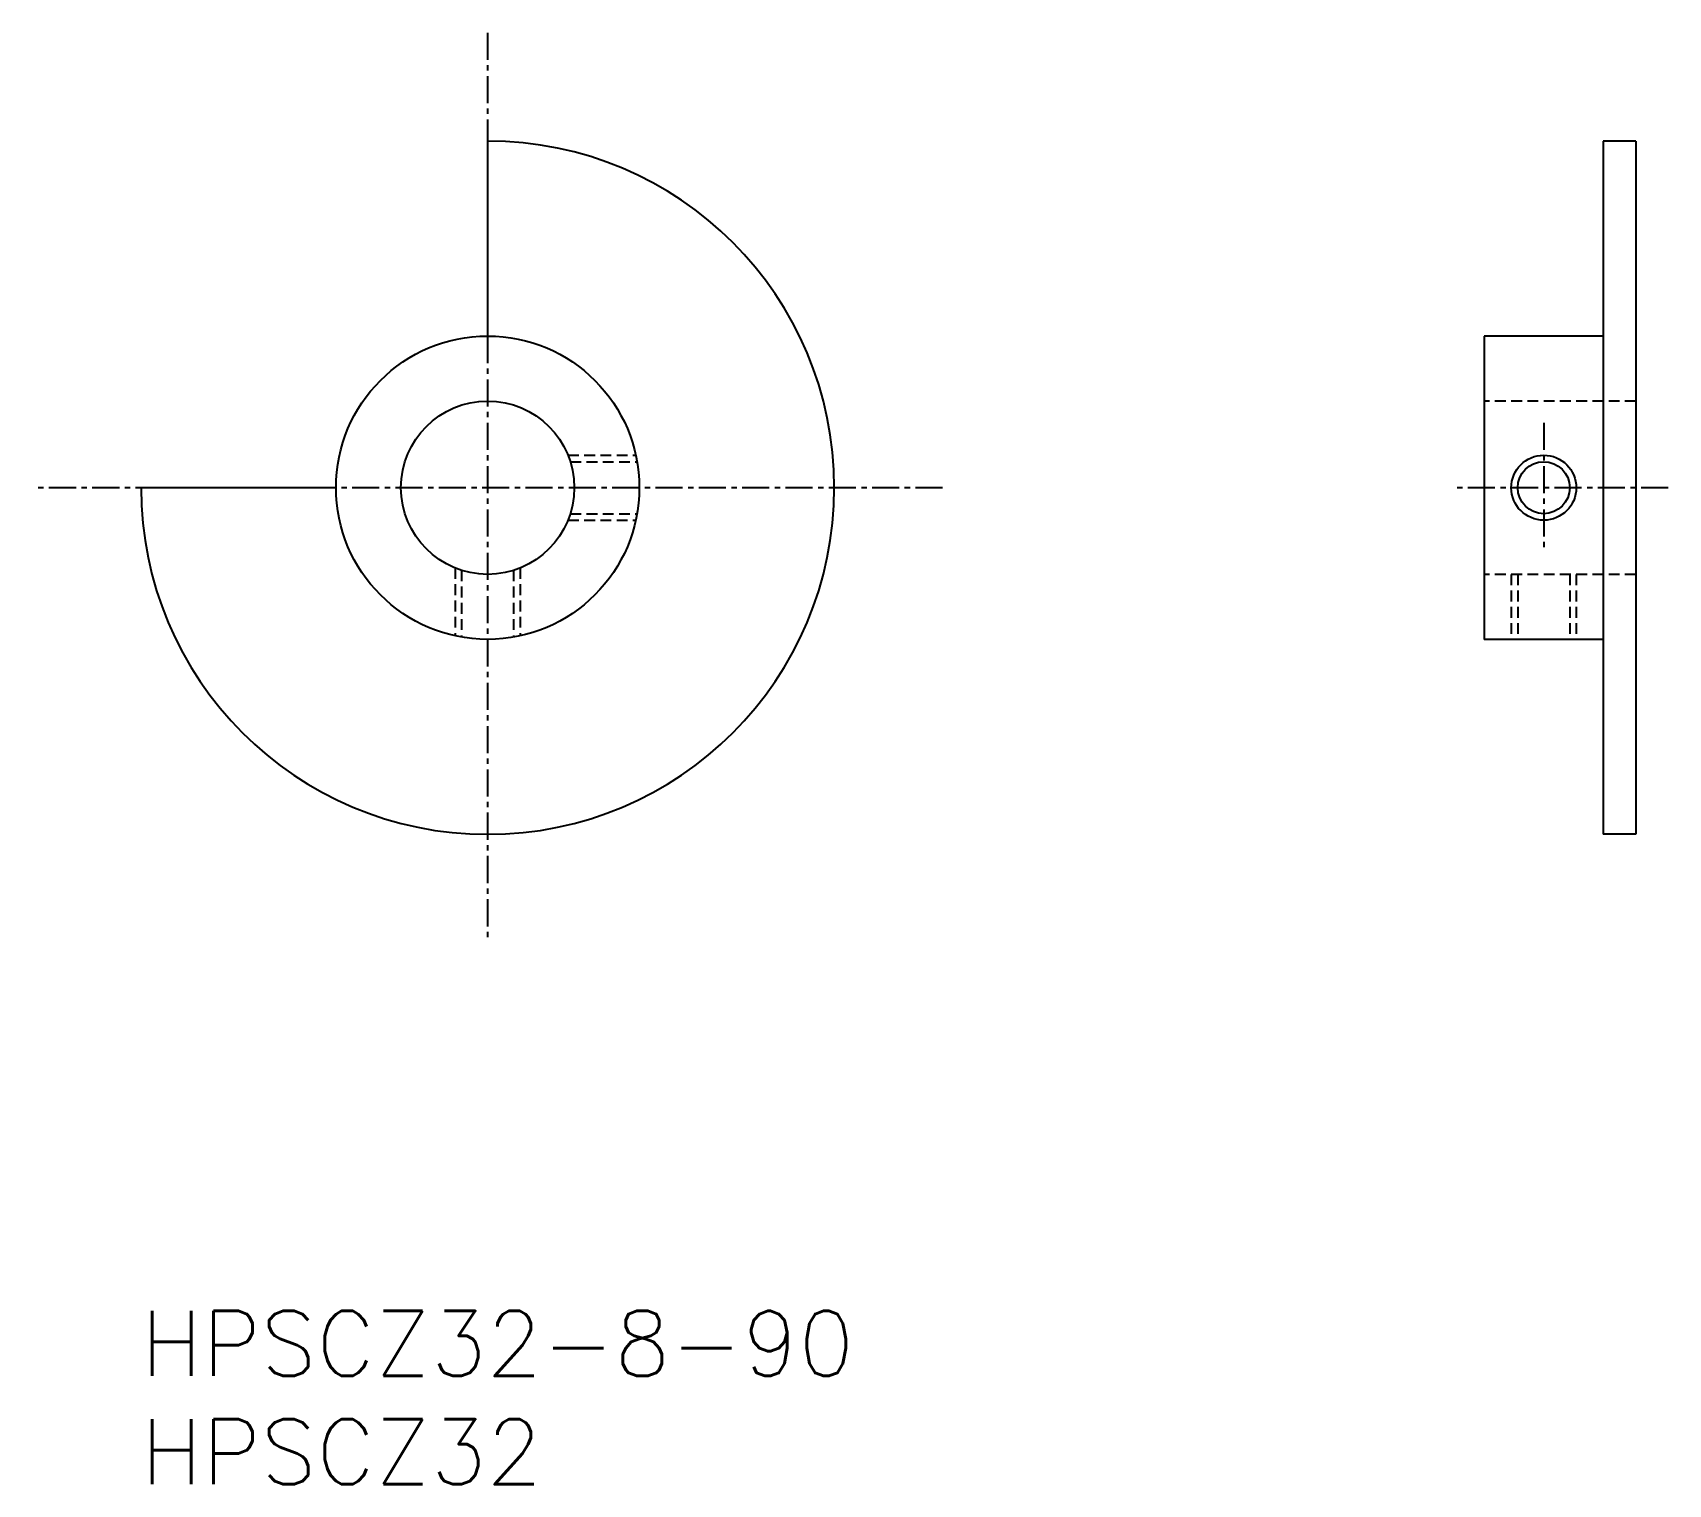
# Model space of a CAD drawing. Extents: x 79.5 to 155, y 71.9 to 138.9.
import ezdxf

# ---------------------------------------------------------------- set-up
doc = ezdxf.new("R2010")
doc.units = 0
doc.linetypes.add('CENTER', pattern=[2, 1.25, -0.25, 0.25, -0.25])
doc.linetypes.add('DASHED', pattern=[0.75, 0.5, -0.25])
doc.layers.get('0').update_dxf_attribs({"linetype": 'CONTINUOUS'})
doc.layers.add('CENTER', color=1, linetype='CENTER')
doc.styles.get("Standard").update_dxf_attribs({"font": 'txt.shx', "bigfont": 'bigfont.shx'})

msp = doc.modelspace()

# ---------------------------------------------------------------- linework, layer by layer
at = {"color": 7, "linetype": 'CONTINUOUS'}
for p, q in [((100.527, 133.852), (100.527, 124.852)), ((153.527, 133.852), (152.027, 133.852)), ((152.027, 133.852), (152.027, 101.852)), ((153.527, 133.852), (153.527, 101.852)), ((152.027, 124.852), (146.527, 124.852)), ((146.527, 124.852), (146.527, 110.852)), ((93.527, 117.852), (84.527, 117.852)), ((152.027, 110.852), (146.527, 110.852)), ((153.527, 101.852), (152.027, 101.852))]:
    msp.add_line(p, q, dxfattribs=at)
at = {"color": 3, "linetype": 'DASHED'}
for p, q in [((153.527, 121.852), (146.527, 121.852)), ((104.235, 119.352), (107.364, 119.352)), ((104.342, 119.052), (107.423, 119.052)), ((104.235, 116.352), (107.364, 116.352)), ((104.342, 116.652), (107.423, 116.652)), ((99.027, 114.144), (99.027, 111.015)), ((99.327, 114.036), (99.327, 110.956)), ((101.727, 114.036), (101.727, 110.956)), ((102.027, 114.144), (102.027, 111.015)), ((102.027, 113.362), (102.027, 113.362)), ((153.527, 113.852), (146.527, 113.852)), ((147.777, 113.852), (147.777, 110.852)), ((148.077, 113.852), (148.077, 110.852)), ((150.477, 113.852), (150.477, 110.852)), ((150.777, 113.852), (150.777, 110.852)), ((102.027, 112.579), (102.027, 112.579))]:
    msp.add_line(p, q, dxfattribs=at)
at = {"color": 7, "linetype": 'CONTINUOUS'}
for centre, radius in [((100.527, 117.852), 7), ((100.527, 117.852), 4), ((149.277, 117.852), 1.2)]:
    msp.add_circle(centre, radius, dxfattribs=at)
at = {"color": 3, "linetype": 'CONTINUOUS'}
msp.add_circle((149.277, 117.852), 1.5, dxfattribs=at)
at = {"color": 7, "linetype": 'CONTINUOUS'}
msp.add_arc((100.527, 117.852), 16, 180, 90, dxfattribs=at)
at = {"layer": 'CENTER', "color": 1, "linetype": 'CENTER'}
for p, q in [((100.527, 138.852), (100.527, 96.852)), ((149.277, 120.852), (149.277, 114.852)), ((121.527, 117.852), (79.527, 117.852)), ((155.027, 117.852), (145.027, 117.852))]:
    msp.add_line(p, q, dxfattribs=at)

# ---------------------------------------------------------------- texts
at = {"color": 7, "linetype": 'CONTINUOUS'}
for s, p in [('HPSCZ32-8-90', (84.527, 76.852)), ('HPSCZ32', (84.527, 71.852))]:
    msp.add_text(s, height=3, dxfattribs=at).set_placement(p)

doc.saveas('drawing.dxf')
